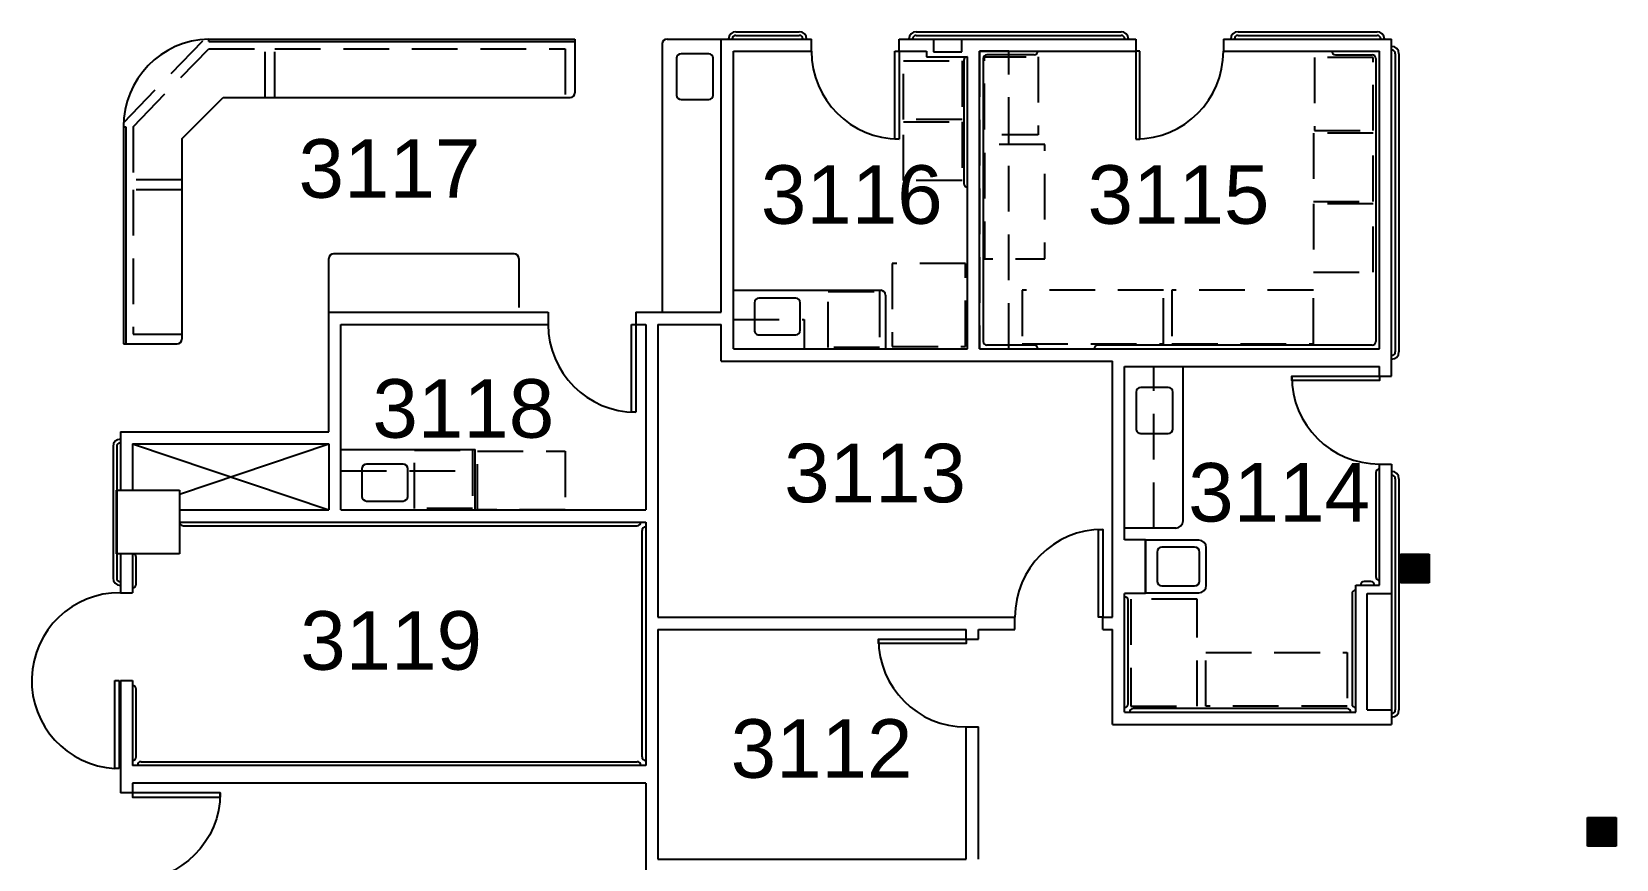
# Model space of a CAD drawing. Extents: x 338 to 7662, y 1527 to 4766.
# Drawn here: x 6483 to 7133, y 3908 to 4247 of the extents above; entities that cross this region are included whole.
import ezdxf

# ---------------------------------------------------------------- set-up
doc = ezdxf.new("R2010")
doc.units = 0
doc.header["$LTSCALE"] = 150
doc.header["$MEASUREMENT"] = 0
doc.linetypes.add('HIDDEN2', pattern=[0.1875, 0.125, -0.0625])
doc.layers.get('0').update_dxf_attribs({"linetype": 'CONTINUOUS'})
for name, color, linetype in [('A-ANNO-TX192', 4, 'CONTINUOUS'), ('A-COLS', 5, 'CONTINUOUS'), ('A-DOOR', 2, 'CONTINUOUS'), ('A-FLOR-CASE', 3, 'CONTINUOUS'), ('A-FLOR-CASE-UPPR', 3, 'HIDDEN2'), ('A-FLOR-HRAL', 1, 'CONTINUOUS'), ('A-FLOR-PFIX', 2, 'CONTINUOUS'), ('A-SHFT', 1, 'CONTINUOUS'), ('A-WALL-FULL', 6, 'CONTINUOUS'), ('X-EQPM', 2, 'CONTINUOUS'), ('X-MEDGAS', 5, 'CONTINUOUS')]:
    doc.layers.add(name, color=color, linetype=linetype)
doc.styles.add('ARIAL', font='arial.ttf')

# ---------------------------------------------------------------- blocks, each defined once
blk = doc.blocks.new('FIREPULL')
at = {"layer": 'X-MEDGAS'}
for p, q in [((-5.91, 0), (-5.91, 11.81)), ((-5.91, 11.81), (5.91, 11.81)), ((-5.9, 0), (-5.9, 11.81)), ((-5.87, 0), (-5.87, 11.81)), ((-5.84, 0), (-5.84, 11.81)), ((-5.81, 0), (-5.81, 11.81)), ((-5.78, 0), (-5.78, 11.81)), ((-5.75, 0), (-5.75, 11.81)), ((-5.72, 0), (-5.72, 11.81)), ((-5.69, 0), (-5.69, 11.81)), ((-5.65, 0), (-5.65, 11.81)), ((-5.62, 0), (-5.62, 11.81)), ((-5.59, 0), (-5.59, 11.81)), ((-5.56, 0), (-5.56, 11.81)), ((-5.53, 0), (-5.53, 11.81)), ((-5.5, 0), (-5.5, 11.81)), ((-5.47, 0), (-5.47, 11.81)), ((-5.44, 0), (-5.44, 11.81)), ((-5.4, 0), (-5.4, 11.81)), ((-5.37, 0), (-5.37, 11.81)), ((-5.34, 0), (-5.34, 11.81)), ((-5.31, 0), (-5.31, 11.81)), ((-5.28, 0), (-5.28, 11.81)), ((-5.25, 0), (-5.25, 11.81)), ((-5.22, 0), (-5.22, 11.81)), ((-5.19, 0), (-5.19, 11.81)), ((-5.15, 0), (-5.15, 11.81)), ((-5.12, 0), (-5.12, 11.81)), ((-5.09, 0), (-5.09, 11.81)), ((-5.06, 0), (-5.06, 11.81)), ((-5.03, 0), (-5.03, 11.81)), ((-5, 0), (-5, 11.81)), ((-4.97, 0), (-4.97, 11.81)), ((-4.94, 0), (-4.94, 11.81)), ((-4.9, 0), (-4.9, 11.81)), ((-4.87, 0), (-4.87, 11.81)), ((-4.84, 0), (-4.84, 11.81)), ((-4.81, 0), (-4.81, 11.81)), ((-4.78, 0), (-4.78, 11.81)), ((-4.75, 0), (-4.75, 11.81)), ((-4.72, 0), (-4.72, 11.81)), ((-4.69, 0), (-4.69, 11.81)), ((-4.65, 0), (-4.65, 11.81)), ((-4.62, 0), (-4.62, 11.81)), ((-4.59, 0), (-4.59, 11.81)), ((-4.56, 0), (-4.56, 11.81)), ((-4.53, 0), (-4.53, 11.81)), ((-4.5, 0), (-4.5, 11.81)), ((-4.47, 0), (-4.47, 11.81)), ((-4.44, 0), (-4.44, 11.81)), ((-4.4, 0), (-4.4, 11.81)), ((-4.37, 0), (-4.37, 11.81)), ((-4.34, 0), (-4.34, 11.81)), ((-4.31, 0), (-4.31, 11.81)), ((-4.28, 0), (-4.28, 11.81)), ((-4.25, 0), (-4.25, 11.81)), ((-4.22, 0), (-4.22, 11.81)), ((-4.19, 0), (-4.19, 11.81)), ((-4.15, 0), (-4.15, 11.81)), ((-4.12, 0), (-4.12, 11.81)), ((-4.09, 0), (-4.09, 11.81)), ((-4.06, 0), (-4.06, 11.81)), ((-4.03, 0), (-4.03, 11.81)), ((-4, 0), (-4, 11.81)), ((-3.97, 0), (-3.97, 11.81)), ((-3.94, 0), (-3.94, 11.81)), ((-3.9, 0), (-3.9, 11.81)), ((-3.87, 0), (-3.87, 11.81)), ((-3.84, 0), (-3.84, 11.81)), ((-3.81, 0), (-3.81, 11.81)), ((-3.78, 0), (-3.78, 11.81)), ((-3.75, 0), (-3.75, 11.81)), ((-3.72, 0), (-3.72, 11.81)), ((-3.69, 0), (-3.69, 11.81)), ((-3.65, 0), (-3.65, 11.81)), ((-3.62, 0), (-3.62, 11.81)), ((-3.59, 0), (-3.59, 11.81)), ((-3.56, 0), (-3.56, 11.81)), ((-3.53, 0), (-3.53, 11.81)), ((-3.5, 0), (-3.5, 11.81)), ((-3.47, 0), (-3.47, 11.81)), ((-3.44, 0), (-3.44, 11.81)), ((-3.4, 0), (-3.4, 11.81)), ((-3.37, 0), (-3.37, 11.81)), ((-3.34, 0), (-3.34, 11.81)), ((-3.31, 0), (-3.31, 11.81)), ((-3.28, 0), (-3.28, 11.81)), ((-3.25, 0), (-3.25, 11.81)), ((-3.22, 0), (-3.22, 11.81)), ((-3.19, 0), (-3.19, 11.81)), ((-3.15, 0), (-3.15, 11.81)), ((-3.12, 0), (-3.12, 11.81)), ((-3.09, 0), (-3.09, 11.81)), ((-3.06, 0), (-3.06, 11.81)), ((-3.03, 0), (-3.03, 11.81)), ((-3, 0), (-3, 11.81)), ((-2.97, 0), (-2.97, 11.81)), ((-2.94, 0), (-2.94, 11.81)), ((-2.9, 0), (-2.9, 11.81)), ((-2.87, 0), (-2.87, 11.81)), ((-2.84, 0), (-2.84, 11.81)), ((-2.81, 0), (-2.81, 11.81)), ((-2.78, 0), (-2.78, 11.81)), ((-2.75, 0), (-2.75, 11.81)), ((-2.72, 0), (-2.72, 11.81)), ((-2.69, 0), (-2.69, 11.81)), ((-2.65, 0), (-2.65, 11.81)), ((-2.62, 0), (-2.62, 11.81)), ((-2.59, 0), (-2.59, 11.81)), ((-2.56, 0), (-2.56, 11.81)), ((-2.53, 0), (-2.53, 11.81)), ((-2.5, 0), (-2.5, 11.81)), ((-2.47, 0), (-2.47, 11.81)), ((-2.44, 0), (-2.44, 11.81)), ((-2.4, 0), (-2.4, 11.81)), ((-2.37, 0), (-2.37, 11.81)), ((-2.34, 0), (-2.34, 11.81)), ((-2.31, 0), (-2.31, 11.81)), ((-2.28, 0), (-2.28, 11.81)), ((-2.25, 0), (-2.25, 11.81)), ((-2.22, 0), (-2.22, 11.81)), ((-2.19, 0), (-2.19, 11.81)), ((-2.15, 0), (-2.15, 11.81)), ((-2.12, 0), (-2.12, 11.81)), ((-2.09, 0), (-2.09, 11.81)), ((-2.06, 0), (-2.06, 11.81)), ((-2.03, 0), (-2.03, 11.81)), ((-2, 0), (-2, 11.81)), ((-1.97, 0), (-1.97, 11.81)), ((-1.94, 0), (-1.94, 11.81)), ((-1.9, 0), (-1.9, 11.81)), ((-1.87, 0), (-1.87, 11.81)), ((-1.84, 0), (-1.84, 11.81)), ((-1.81, 0), (-1.81, 11.81)), ((-1.78, 0), (-1.78, 11.81)), ((-1.75, 0), (-1.75, 11.81)), ((-1.72, 0), (-1.72, 11.81)), ((-1.69, 0), (-1.69, 11.81)), ((-1.65, 0), (-1.65, 11.81)), ((-1.62, 0), (-1.62, 11.81)), ((-1.59, 0), (-1.59, 11.81)), ((-1.56, 0), (-1.56, 11.81)), ((-1.53, 0), (-1.53, 11.81)), ((-1.5, 0), (-1.5, 11.81)), ((-1.47, 0), (-1.47, 11.81)), ((-1.44, 0), (-1.44, 11.81)), ((-1.4, 0), (-1.4, 11.81)), ((-1.37, 0), (-1.37, 11.81)), ((-1.34, 0), (-1.34, 11.81)), ((-1.31, 0), (-1.31, 11.81)), ((-1.28, 0), (-1.28, 11.81)), ((-1.25, 0), (-1.25, 11.81)), ((-1.22, 0), (-1.22, 11.81)), ((-1.19, 0), (-1.19, 11.81)), ((-1.15, 0), (-1.15, 11.81)), ((-1.12, 0), (-1.12, 11.81)), ((-1.09, 0), (-1.09, 11.81)), ((-1.06, 0), (-1.06, 11.81)), ((-1.03, 0), (-1.03, 11.81)), ((-1, 0), (-1, 11.81)), ((-0.97, 0), (-0.97, 11.81)), ((-0.94, 0), (-0.94, 11.81)), ((-0.9, 0), (-0.9, 11.81)), ((-0.87, 0), (-0.87, 11.81)), ((-0.84, 0), (-0.84, 11.81)), ((-0.81, 0), (-0.81, 11.81)), ((-0.78, 0), (-0.78, 11.81)), ((-0.75, 0), (-0.75, 11.81)), ((-0.72, 0), (-0.72, 11.81)), ((-0.69, 0), (-0.69, 11.81)), ((-0.65, 0), (-0.65, 11.81)), ((-0.62, 0), (-0.62, 11.81)), ((-0.59, 0), (-0.59, 11.81)), ((-0.56, 0), (-0.56, 11.81)), ((-0.53, 0), (-0.53, 11.81)), ((-0.5, 0), (-0.5, 11.81)), ((-0.47, 0), (-0.47, 11.81)), ((-0.44, 0), (-0.44, 11.81)), ((-0.4, 0), (-0.4, 11.81)), ((-0.37, 0), (-0.37, 11.81)), ((-0.34, 0), (-0.34, 11.81)), ((-0.31, 0), (-0.31, 11.81)), ((-0.28, 0), (-0.28, 11.81)), ((-0.25, 0), (-0.25, 11.81)), ((-0.22, 0), (-0.22, 11.81)), ((-0.19, 0), (-0.19, 11.81)), ((-0.15, 0), (-0.15, 11.81)), ((-0.12, 0), (-0.12, 11.81)), ((-0.09, 0), (-0.09, 11.81)), ((-0.06, 0), (-0.06, 11.81)), ((-0.03, 0), (-0.03, 11.81)), ((0, 0), (0, 11.81)), ((0.03, 0), (0.03, 11.81)), ((0.06, 0), (0.06, 11.81)), ((0.1, 0), (0.1, 11.81)), ((0.13, 0), (0.13, 11.81)), ((0.16, 0), (0.16, 11.81)), ((0.19, 0), (0.19, 11.81)), ((0.22, 0), (0.22, 11.81)), ((0.25, 0), (0.25, 11.81)), ((0.28, 0), (0.28, 11.81)), ((0.31, 0), (0.31, 11.81)), ((0.35, 0), (0.35, 11.81)), ((0.38, 0), (0.38, 11.81)), ((0.41, 0), (0.41, 11.81)), ((0.44, 0), (0.44, 11.81)), ((0.47, 0), (0.47, 11.81)), ((0.5, 0), (0.5, 11.81)), ((0.53, 0), (0.53, 11.81)), ((0.56, 0), (0.56, 11.81)), ((0.6, 0), (0.6, 11.81)), ((0.63, 0), (0.63, 11.81)), ((0.66, 0), (0.66, 11.81)), ((0.69, 0), (0.69, 11.81)), ((0.72, 0), (0.72, 11.81)), ((0.75, 0), (0.75, 11.81)), ((0.78, 0), (0.78, 11.81)), ((0.81, 0), (0.81, 11.81)), ((0.85, 0), (0.85, 11.81)), ((0.88, 0), (0.88, 11.81)), ((0.91, 0), (0.91, 11.81)), ((0.94, 0), (0.94, 11.81)), ((0.97, 0), (0.97, 11.81)), ((1, 0), (1, 11.81)), ((1.03, 0), (1.03, 11.81)), ((1.06, 0), (1.06, 11.81)), ((1.1, 0), (1.1, 11.81)), ((1.13, 0), (1.13, 11.81)), ((1.16, 0), (1.16, 11.81)), ((1.19, 0), (1.19, 11.81)), ((1.22, 0), (1.22, 11.81)), ((1.25, 0), (1.25, 11.81)), ((1.28, 0), (1.28, 11.81)), ((1.31, 0), (1.31, 11.81)), ((1.35, 0), (1.35, 11.81)), ((1.38, 0), (1.38, 11.81)), ((1.41, 0), (1.41, 11.81)), ((1.44, 0), (1.44, 11.81)), ((1.47, 0), (1.47, 11.81)), ((1.5, 0), (1.5, 11.81)), ((1.53, 0), (1.53, 11.81)), ((1.56, 0), (1.56, 11.81)), ((1.6, 0), (1.6, 11.81)), ((1.63, 0), (1.63, 11.81)), ((1.66, 0), (1.66, 11.81)), ((1.69, 0), (1.69, 11.81)), ((1.72, 0), (1.72, 11.81)), ((1.75, 0), (1.75, 11.81)), ((1.78, 0), (1.78, 11.81)), ((1.81, 0), (1.81, 11.81)), ((1.85, 0), (1.85, 11.81)), ((1.88, 0), (1.88, 11.81)), ((1.91, 0), (1.91, 11.81)), ((1.94, 0), (1.94, 11.81)), ((1.97, 0), (1.97, 11.81)), ((2, 0), (2, 11.81)), ((2.03, 0), (2.03, 11.81)), ((2.06, 0), (2.06, 11.81)), ((2.1, 0), (2.1, 11.81)), ((2.13, 0), (2.13, 11.81)), ((2.16, 0), (2.16, 11.81)), ((2.19, 0), (2.19, 11.81)), ((2.22, 0), (2.22, 11.81)), ((2.25, 0), (2.25, 11.81)), ((2.28, 0), (2.28, 11.81)), ((2.31, 0), (2.31, 11.81)), ((2.35, 0), (2.35, 11.81)), ((2.38, 0), (2.38, 11.81)), ((2.41, 0), (2.41, 11.81)), ((2.44, 0), (2.44, 11.81)), ((2.47, 0), (2.47, 11.81)), ((2.5, 0), (2.5, 11.81)), ((2.53, 0), (2.53, 11.81)), ((2.56, 0), (2.56, 11.81)), ((2.6, 0), (2.6, 11.81)), ((2.63, 0), (2.63, 11.81)), ((2.66, 0), (2.66, 11.81)), ((2.69, 0), (2.69, 11.81)), ((2.72, 0), (2.72, 11.81)), ((2.75, 0), (2.75, 11.81)), ((2.78, 0), (2.78, 11.81)), ((2.81, 0), (2.81, 11.81)), ((2.85, 0), (2.85, 11.81)), ((2.88, 0), (2.88, 11.81)), ((2.91, 0), (2.91, 11.81)), ((2.94, 0), (2.94, 11.81)), ((2.97, 0), (2.97, 11.81)), ((3, 0), (3, 11.81)), ((3.03, 0), (3.03, 11.81)), ((3.06, 0), (3.06, 11.81)), ((3.1, 0), (3.1, 11.81)), ((3.13, 0), (3.13, 11.81)), ((3.16, 0), (3.16, 11.81)), ((3.19, 0), (3.19, 11.81)), ((3.22, 0), (3.22, 11.81)), ((3.25, 0), (3.25, 11.81)), ((3.28, 0), (3.28, 11.81)), ((3.31, 0), (3.31, 11.81)), ((3.35, 0), (3.35, 11.81)), ((3.38, 0), (3.38, 11.81)), ((3.41, 0), (3.41, 11.81)), ((3.44, 0), (3.44, 11.81)), ((3.47, 0), (3.47, 11.81)), ((3.5, 0), (3.5, 11.81)), ((3.53, 0), (3.53, 11.81)), ((3.56, 0), (3.56, 11.81)), ((3.6, 0), (3.6, 11.81)), ((3.63, 0), (3.63, 11.81)), ((3.66, 0), (3.66, 11.81)), ((3.69, 0), (3.69, 11.81)), ((3.72, 0), (3.72, 11.81)), ((3.75, 0), (3.75, 11.81)), ((3.78, 0), (3.78, 11.81)), ((3.81, 0), (3.81, 11.81)), ((3.85, 0), (3.85, 11.81)), ((3.88, 0), (3.88, 11.81)), ((3.91, 0), (3.91, 11.81)), ((3.94, 0), (3.94, 11.81)), ((3.97, 0), (3.97, 11.81)), ((4, 0), (4, 11.81)), ((4.03, 0), (4.03, 11.81)), ((4.06, 0), (4.06, 11.81)), ((4.1, 0), (4.1, 11.81)), ((4.13, 0), (4.13, 11.81)), ((4.16, 0), (4.16, 11.81)), ((4.19, 0), (4.19, 11.81)), ((4.22, 0), (4.22, 11.81)), ((4.25, 0), (4.25, 11.81)), ((4.28, 0), (4.28, 11.81)), ((4.31, 0), (4.31, 11.81)), ((4.35, 0), (4.35, 11.81)), ((4.38, 0), (4.38, 11.81)), ((4.41, 0), (4.41, 11.81)), ((4.44, 0), (4.44, 11.81)), ((4.47, 0), (4.47, 11.81)), ((4.5, 0), (4.5, 11.81)), ((4.53, 0), (4.53, 11.81)), ((4.56, 0), (4.56, 11.81)), ((4.6, 0), (4.6, 11.81)), ((4.63, 0), (4.63, 11.81)), ((4.66, 0), (4.66, 11.81)), ((4.69, 0), (4.69, 11.81)), ((4.72, 0), (4.72, 11.81)), ((4.75, 0), (4.75, 11.81)), ((4.78, 0), (4.78, 11.81)), ((4.81, 0), (4.81, 11.81)), ((4.85, 0), (4.85, 11.81)), ((4.88, 0), (4.88, 11.81)), ((4.91, 0), (4.91, 11.81)), ((4.94, 0), (4.94, 11.81)), ((4.97, 0), (4.97, 11.81)), ((5, 0), (5, 11.81)), ((5.03, 0), (5.03, 11.81)), ((5.06, 0), (5.06, 11.81)), ((5.1, 0), (5.1, 11.81)), ((5.13, 0), (5.13, 11.81)), ((5.16, 0), (5.16, 11.81)), ((5.19, 0), (5.19, 11.81)), ((5.22, 0), (5.22, 11.81)), ((5.25, 0), (5.25, 11.81)), ((5.28, 0), (5.28, 11.81)), ((5.31, 0), (5.31, 11.81)), ((5.35, 0), (5.35, 11.81)), ((5.38, 0), (5.38, 11.81)), ((5.41, 0), (5.41, 11.81)), ((5.44, 0), (5.44, 11.81)), ((5.47, 0), (5.47, 11.81)), ((5.5, 0), (5.5, 11.81)), ((5.53, 0), (5.53, 11.81)), ((5.56, 0), (5.56, 11.81)), ((5.6, 0), (5.6, 11.81)), ((5.63, 0), (5.63, 11.81)), ((5.66, 0), (5.66, 11.81)), ((5.69, 0), (5.69, 11.81)), ((5.72, 0), (5.72, 11.81)), ((5.75, 0), (5.75, 11.81)), ((5.78, 0), (5.78, 11.81)), ((5.81, 0), (5.81, 11.81)), ((5.85, 0), (5.85, 11.81)), ((5.88, 0), (5.88, 11.81)), ((5.91, 11.81), (5.91, 0)), ((5.91, 0), (-5.91, 0))]:
    blk.add_line(p, q, dxfattribs=at)
blk = doc.blocks.new('DR')
blk.add_lwpolyline([(0, 0), (0, 0.049), (1, 0.049), (1, 0)], close=True)
blk.add_arc((0, 0), 1, 0, 90)
blk = doc.blocks.new('90-DOOR')
blk.add_blockref('DR', (0, 0))
blk = doc.blocks.new('ABH-3$0$SQSINK', base_point=(7666.5, 954))
for p, q in [((7659, 952.5), (7659, 943.5)), ((7672.5, 954), (7660.5, 954)), ((7674, 943.5), (7674, 952.5)), ((7660.5, 942), (7672.5, 942))]:
    blk.add_line(p, q)
for centre, start, end in [((7660.5, 952.5), 90, 180), ((7672.5, 952.5), 0, 90), ((7660.5, 943.5), 180, 270), ((7672.5, 943.5), 270, 0)]:
    blk.add_arc(centre, 1.5, start, end)

msp = doc.modelspace()

# ---------------------------------------------------------------- linework, layer by layer
at = {"layer": 'A-COLS'}
for p, q in [((6518, 4059), (6544, 4059)), ((6544, 4059), (6544, 4033)), ((6544, 4033), (6518, 4033))]:
    msp.add_line(p, q, dxfattribs=at)
at = {"layer": 'A-COLS', "linetype": 'Continuous'}
msp.add_line((6518, 4059), (6518, 4033), dxfattribs=at)
at = {"layer": 'A-DOOR'}
for p, q in [((6837.5, 4203), (6837.5, 4239)), ((6837.5, 4239), (6839.25, 4239)), ((6839.25, 4239), (6839.25, 4203)), ((6936.25, 4239), (6936.25, 4203)), ((6938, 4239), (6936.25, 4239)), ((6938, 4203), (6938, 4239)), ((6839.25, 4203), (6837.5, 4203)), ((6936.25, 4203), (6938, 4203)), ((6729.5, 4091), (6729.5, 4127)), ((6729.5, 4127), (6731.25, 4127)), ((6731.25, 4127), (6731.25, 4091)), ((7000.25, 4104), (7000.25, 4105.75)), ((7000.25, 4105.75), (7036.25, 4105.75)), ((7036.25, 4104), (7000.25, 4104)), ((7036.25, 4105.75), (7036.25, 4104)), ((6731.25, 4091), (6729.5, 4091)), ((6920.96, 4007), (6920.96, 4043)), ((6920.96, 4043), (6922.71, 4043)), ((6922.71, 4043), (6922.71, 4007)), ((6922.71, 4007), (6920.96, 4007)), ((6830.71, 3996.25), (6830.71, 3998)), ((6830.71, 3998), (6866.71, 3998)), ((6866.71, 3998), (6866.71, 3996.25)), ((6866.71, 3996.25), (6830.71, 3996.25)), ((6517.51, 3945), (6517.51, 3981)), ((6517.51, 3981), (6519.26, 3981)), ((6519.26, 3981), (6519.26, 3945)), ((6519.26, 3945), (6517.51, 3945))]:
    msp.add_line(p, q, dxfattribs=at)
for centre, radius, start, end in [((6839.25, 4239), 36, 180, 270), ((6936.25, 4239), 36, 270, 0), ((6731.25, 4127), 36, 180, 270), ((7036.25, 4105.75), 36, 180, 270), ((6922.71, 4007), 36, 90, 180), ((6519.42, 3980.98), 36.03, 89.44461, 266.97557), ((6866.71, 3998), 36, 180, 270)]:
    msp.add_arc(centre, radius, start, end, dxfattribs=at)
at = {"layer": 'A-FLOR-CASE', "linetype": 'HIDDEN2'}
for p, q in [((6521.04, 4209.66), (6554.21, 4243.9)), ((6525, 4208), (6556, 4240)), ((6556, 4240), (6579.12, 4240)), ((6579.12, 4220), (6579.12, 4240)), ((6583.12, 4220), (6583.12, 4240)), ((6583.12, 4240), (6702.25, 4240)), ((6702.25, 4240), (6702.25, 4220)), ((6884.25, 4239), (6872.25, 4239)), ((6872.25, 4239), (6872.25, 4117)), ((6884.25, 4117), (6884.25, 4239)), ((6525, 4208), (6525, 4186.22)), ((6545, 4186.22), (6525, 4186.22)), ((6545, 4182.22), (6525, 4182.22)), ((6525, 4182.22), (6525, 4123)), ((6872.25, 4117), (6884.25, 4117))]:
    msp.add_line(p, q, dxfattribs=at)
at = {"layer": 'A-FLOR-CASE'}
for p, q in [((6556, 4244), (6706.25, 4244)), ((6556, 4243), (6556, 4244)), ((6556, 4243), (6706.25, 4243)), ((6706.25, 4244), (6706.25, 4222)), ((6742, 4242), (6742, 4132)), ((6744, 4244), (6766.25, 4244)), ((6545, 4203.03), (6561.97, 4220)), ((6561.97, 4220), (6704.25, 4220)), ((6521, 4208), (6522, 4208)), ((6521, 4208), (6521, 4119)), ((6522, 4208), (6522, 4119)), ((6545, 4203.03), (6545, 4121)), ((6605.25, 4132), (6605.25, 4154)), ((6681.25, 4156), (6607.25, 4156)), ((6683.25, 4154), (6683.25, 4134)), ((6771.25, 4141), (6831.67, 4141)), ((6833.67, 4139), (6833.67, 4117)), ((6521, 4119), (6543, 4119)), ((6955.71, 4046.5), (6955.71, 4109.75)), ((6610.25, 4075.75), (6665.25, 4075.75)), ((6665.25, 4051), (6665.25, 4075.75)), ((6952.71, 4043.5), (6931.71, 4043.5))]:
    msp.add_line(p, q, dxfattribs=at)
at = {"layer": 'A-FLOR-CASE', "linetype": 'Continuous'}
msp.add_line((6525, 4123), (6545, 4123), dxfattribs=at)
at = {"layer": 'A-FLOR-CASE'}
for centre, radius, start, end in [((6557.02, 4207.99), 36.02, 91.63026, 179.9836), ((6744, 4242), 2, 90, 180), ((6704.25, 4222), 2, 270, 0), ((6607.25, 4154), 2, 90, 180), ((6681.25, 4154), 2, 0, 90), ((6831.67, 4139), 2, 0, 90), ((6543, 4121), 2, 270, 0), ((6952.71, 4046.5), 3, 270, 0)]:
    msp.add_arc(centre, radius, start, end, dxfattribs=at)
at = {"layer": 'A-FLOR-CASE-UPPR'}
for p, q in [((6771.25, 4129), (6800.25, 4129)), ((6800.25, 4129), (6800.25, 4117)), ((6943.71, 4043.5), (6943.71, 4109.75)), ((6943.71, 4043.5), (6931.71, 4043.5))]:
    msp.add_line(p, q, dxfattribs=at)
at = {"layer": 'A-FLOR-CASE-UPPR', "linetype": 'HIDDEN2'}
for p in [(6610.25, 4067), (6665.25, 4051)]:
    msp.add_line(p, (6665.25, 4067), dxfattribs=at)
at = {"layer": 'A-FLOR-HRAL'}
for p, q in [((6772.25, 4247), (6798.25, 4247)), ((6772.25, 4245.5), (6798.25, 4245.5)), ((6846.25, 4247), (6930.25, 4247)), ((6846.25, 4245.5), (6930.25, 4245.5)), ((6978.25, 4247), (7035.25, 4247)), ((6978.25, 4245.5), (7035.25, 4245.5)), ((6865.75, 4235.25), (6865.75, 4184.75)), ((6873.75, 4236), (6873.75, 4120)), ((6894.63, 4237.5), (6875.25, 4237.5)), ((7018.25, 4237.5), (7033.25, 4237.5)), ((7034.75, 4236), (7034.75, 4120)), ((7042.75, 4238), (7042.75, 4115.75)), ((7044.25, 4238), (7044.25, 4115.75)), ((6894.63, 4118.5), (6875.25, 4118.5)), ((7033.25, 4118.5), (6920.68, 4118.5)), ((6516.76, 4077), (6516.76, 4023)), ((6518.26, 4077), (6518.26, 4023)), ((7034.75, 4066.25), (7034.75, 4023.61)), ((7042.75, 4063.75), (7042.75, 3969)), ((7044.25, 4063.75), (7044.25, 3969)), ((6545.5, 4044.5), (6731.75, 4044.5)), ((6733.75, 3949.75), (6733.75, 4042.5)), ((6526.26, 4020.5), (6526.26, 4031.5)), ((7032.75, 4021.61), (7030, 4021.61)), ((6933.21, 3971.5), (6933.21, 4014)), ((7025, 4016.61), (7025, 3971.5)), ((6526.26, 3949.75), (6526.26, 3977.5)), ((7023, 3969.5), (6935.21, 3969.5)), ((6528.26, 3947.75), (6731.75, 3947.75))]:
    msp.add_line(p, q, dxfattribs=at)
for centre, radius, start, end in [((6772.25, 4244), 3, 90, 180), ((6772.25, 4244), 1.5, 90, 180), ((6798.25, 4244), 3, 0, 90), ((6798.25, 4244), 1.5, 0, 90), ((6846.25, 4244), 3, 90, 180), ((6846.25, 4244), 1.5, 90, 180), ((6930.25, 4244), 3, 0, 90), ((6930.25, 4244), 1.5, 0, 90), ((6978.25, 4244), 3, 90, 180), ((6978.25, 4244), 1.5, 90, 180), ((7035.25, 4244), 3, 0, 90), ((7035.25, 4244), 1.5, 0, 90), ((6894.63, 4239), 1.5, 270, 0), ((7018.25, 4239), 1.5, 180, 270), ((7041.25, 4238), 3, 0, 90), ((7041.25, 4238), 1.5, 0, 90), ((6867.25, 4235.25), 1.5, 90, 180), ((6875.25, 4236), 1.5, 90, 180), ((7033.25, 4236), 1.5, 0, 90), ((6867.25, 4184.75), 1.5, 180, 270), ((6875.25, 4120), 1.5, 180, 270), ((6894.63, 4117), 1.5, 0, 90), ((6920.68, 4117), 1.5, 90, 180), ((7033.25, 4120), 1.5, 270, 0), ((7041.25, 4115.75), 1.5, 270, 0), ((7041.25, 4115.75), 3, 270, 0), ((6519.76, 4077), 3, 90, 180), ((6519.76, 4077), 1.5, 90, 180), ((7036.25, 4066.25), 1.5, 90, 180), ((7041.25, 4063.75), 3, 0, 90), ((7041.25, 4063.75), 1.5, 0, 90), ((6545.5, 4046), 1.5, 180, 270), ((6731.75, 4046), 1.5, 270, 0), ((6735.25, 4042.5), 1.5, 90, 180), ((6524.76, 4031.5), 1.5, 360, 90), ((7036.25, 4023.61), 1.5, 180, 270), ((6519.76, 4023), 3, 180, 270), ((6519.76, 4023), 1.5, 180, 270), ((6524.76, 4020.5), 1.5, 270, 0), ((7026.5, 4016.61), 1.5, 90, 180), ((7030, 4020.11), 1.5, 90, 180), ((7032.75, 4020.11), 1.5, 0, 90), ((6931.91, 4013.96), 1.3, 1.73764, 98.65122), ((6524.76, 3977.5), 1.5, 360, 90), ((6931.71, 3971.5), 1.5, 270, 0), ((6935.21, 3968), 1.5, 90, 180), ((7023, 3968), 1.5, 0, 90), ((7026.5, 3971.5), 1.5, 180, 270), ((7041.25, 3969), 1.5, 270, 0), ((7041.25, 3969), 3, 270, 0), ((6524.76, 3949.75), 1.5, 270, 0), ((6528.26, 3946.25), 1.5, 90, 180), ((6731.75, 3946.25), 1.5, 0, 90), ((6735.25, 3949.75), 1.5, 180, 270)]:
    msp.add_arc(centre, radius, start, end, dxfattribs=at)
at = {"layer": 'A-FLOR-PFIX'}
for p, q in [((6962.21, 4038.5), (6940.21, 4038.5)), ((6940.21, 4038.5), (6940.21, 4017)), ((6945, 4033.71), (6945, 4021.79)), ((6960.42, 4035.71), (6947, 4035.71)), ((6962.42, 4021.79), (6962.42, 4033.71)), ((6965.21, 4020), (6965.21, 4035.5)), ((6947, 4019.79), (6960.42, 4019.79)), ((6940.21, 4017), (6962.21, 4017))]:
    msp.add_line(p, q, dxfattribs=at)
for centre, radius, start, end in [((6962.21, 4035.5), 3, 0, 90), ((6947, 4033.71), 2, 90, 180), ((6960.42, 4033.71), 2, 0, 90), ((6947, 4021.79), 2, 180, 270), ((6960.42, 4021.79), 2, 270, 0), ((6962.21, 4020), 3, 270, 0)]:
    msp.add_arc(centre, radius, start, end, dxfattribs=at)
at = {"layer": 'A-SHFT'}
for p, q in [((6524.76, 4078), (6605.25, 4051)), ((6544, 4057.45), (6605.25, 4078))]:
    msp.add_line(p, q, dxfattribs=at)
at = {"layer": 'A-WALL-FULL'}
for p, q in [((6766.25, 4244), (6803.25, 4244)), ((6766.25, 4132), (6766.25, 4244)), ((6771.25, 4117), (6771.25, 4239)), ((6771.25, 4239), (6803.25, 4239)), ((6803.25, 4239), (6803.25, 4244)), ((6839.25, 4239), (6839.25, 4244)), ((6839.25, 4244), (6936.25, 4244)), ((6839.25, 4239), (6850.38, 4239)), ((6850.38, 4239), (6850.38, 4236.75)), ((6853.38, 4244), (6853.38, 4238.78)), ((6853.38, 4238.78), (6864.88, 4238.78)), ((6864.88, 4238.78), (6864.88, 4244)), ((6872.25, 4117), (6872.25, 4239)), ((6872.25, 4239), (6936.25, 4239)), ((6936.25, 4244), (6936.25, 4239)), ((6972.25, 4244), (7041.25, 4244)), ((6972.25, 4244), (6972.25, 4239)), ((6972.25, 4239), (7036.25, 4239)), ((7036.25, 4117), (7036.25, 4239)), ((7041.25, 4105.75), (7041.25, 4244)), ((6850.38, 4236.75), (6867.25, 4236.75)), ((6867.25, 4117), (6867.25, 4236.75)), ((6605.25, 4132), (6695.25, 4132)), ((6605.25, 4083), (6605.25, 4132)), ((6695.25, 4132), (6695.25, 4127)), ((6731.25, 4132), (6731.25, 4127)), ((6731.25, 4132), (6766.25, 4132)), ((6610.25, 4127), (6695.25, 4127)), ((6610.25, 4051), (6610.25, 4127)), ((6731.25, 4127), (6735.25, 4127)), ((6735.25, 4127), (6735.25, 4051)), ((6740.25, 4127), (6740.25, 4007)), ((6740.25, 4127), (6766.25, 4127)), ((6766.25, 4112), (6766.25, 4127)), ((6771.25, 4117), (6867.25, 4117)), ((6872.25, 4117), (7036.25, 4117)), ((6766.25, 4112), (6926.71, 4112)), ((6926.71, 4007), (6926.71, 4112)), ((6931.71, 4109.75), (7036.25, 4109.75)), ((6931.71, 4038.75), (6931.71, 4109.75)), ((7036.25, 4105.75), (7036.25, 4109.75)), ((7036.25, 4105.75), (7041.25, 4105.75)), ((6519.76, 4083), (6605.25, 4083)), ((6519.76, 4083), (6519.76, 4059)), ((6524.76, 4078), (6605.25, 4078)), ((6524.76, 4078), (6524.76, 4059)), ((6605.25, 4078), (6605.25, 4051)), ((7036.25, 4020.11), (7036.25, 4069.75)), ((7036.25, 4069.75), (7041.25, 4069.75)), ((7041.25, 4069.75), (7041.25, 4016.67)), ((6544, 4051), (6605.25, 4051)), ((6610.25, 4051), (6735.25, 4051)), ((6544, 4046), (6735.25, 4046)), ((6735.25, 4046), (6735.25, 3946.25)), ((6940.21, 4038.75), (6931.71, 4038.75)), ((6940.21, 4016.75), (6940.21, 4038.75)), ((6519.76, 4033), (6519.76, 4017)), ((6524.76, 4033), (6524.76, 4017)), ((7026.5, 3968), (7026.5, 4020.11)), ((7026.5, 4020.11), (7036.25, 4020.11)), ((6519.76, 4017), (6524.76, 4017)), ((6931.71, 3968), (6931.71, 4016.75)), ((6940.21, 4016.75), (6931.71, 4016.75)), ((7031.25, 4016.67), (7041.26, 4016.67)), ((7031.25, 3969), (7031.25, 4016.67)), ((7041.25, 4016.67), (7041.25, 3969)), ((6740.25, 4007), (6886.71, 4007)), ((6886.71, 4002), (6886.71, 4007)), ((6922.71, 4007), (6926.71, 4007)), ((6922.71, 4002), (6922.71, 4007)), ((6740.25, 4002), (6740.25, 3907.75)), ((6740.25, 4002), (6866.71, 4002)), ((6866.71, 3998), (6866.71, 4002)), ((6866.71, 3998), (6871.71, 3998)), ((6871.71, 3998), (6871.71, 4002)), ((6871.71, 4002), (6886.71, 4002)), ((6922.71, 4002), (6926.71, 4002)), ((6926.71, 3963), (6926.71, 4002)), ((6519.76, 3981), (6524.76, 3981)), ((6519.76, 3981), (6519.76, 3935)), ((6524.76, 3981), (6524.76, 3946.25)), ((6931.71, 3968), (7026.5, 3968)), ((7031.25, 3969), (7041.25, 3969)), ((7041.25, 3969), (7041.25, 3963)), ((6866.71, 3962), (6871.71, 3962)), ((6866.71, 3907.75), (6866.71, 3962)), ((6871.71, 3907.75), (6871.71, 3962)), ((6926.71, 3963), (7041.25, 3963)), ((6735.25, 3946.25), (6524.76, 3946.25)), ((6524.76, 3935), (6519.76, 3935)), ((6735.25, 3939), (6524.76, 3939)), ((6524.76, 3939), (6524.76, 3935)), ((6735.25, 3939), (6735.25, 3802.25)), ((6740.25, 3907.75), (6866.71, 3907.75))]:
    msp.add_line(p, q, dxfattribs=at)
at = {"layer": 'X-EQPM', "linetype": 'HIDDEN2'}
for points in [[(6841.02, 4235), (6865.02, 4235), (6865.02, 4211), (6841.02, 4211)], [(7033.64, 4206.44), (7033.64, 4236.44), (7009.64, 4236.44), (7009.64, 4206.44)], [(6841.02, 4210), (6865.02, 4210), (6865.02, 4186), (6841.02, 4186)], [(7033.64, 4205.44), (7009.14, 4205.44), (7009.14, 4177.44), (7033.64, 4177.44)], [(7033.64, 4176.44), (7009.14, 4176.44), (7009.14, 4148.44), (7033.64, 4148.44)], [(6836.42, 4152), (6836.42, 4118), (6866.42, 4118), (6866.42, 4152)], [(6947.72, 4141), (6889.72, 4141), (6889.72, 4119), (6947.72, 4119)], [(7009.14, 4141), (6951.14, 4141), (6951.14, 4119), (7009.14, 4119)], [(6810.17, 4140.5), (6831.17, 4140.5), (6831.17, 4117.5), (6810.17, 4117.5)], [(6640.38, 4051.5), (6640.38, 4075.5), (6664.25, 4075.5), (6664.25, 4051.5)], [(6666.25, 4051), (6666.25, 4075), (6702.25, 4075), (6702.25, 4051)], [(6961.46, 4014.39), (6934.21, 4014.39), (6934.21, 3970.5), (6961.46, 3970.5)], [(7023, 3970.5), (6965, 3970.5), (6965, 3992.5), (7023, 3992.5)]]:
    msp.add_lwpolyline(points, close=True, dxfattribs=at)
at = {"layer": 'X-EQPM', "linetype": 'HIDDEN2', "flags": 128}
for points in [[(6896.25, 4236.73), (6896.25, 4204.73), (6874.25, 4204.73), (6874.25, 4236.73)], [(6898.97, 4200.72), (6874.25, 4200.72), (6874.25, 4153.83), (6898.97, 4153.83)]]:
    msp.add_lwpolyline(points, close=True, dxfattribs=at)

# ---------------------------------------------------------------- block references
at = {"layer": 'A-DOOR', "yscale": 36, "zscale": 36}
for p, xscale, rotation in [((7036.25, 4105.75), 36, 179.9999999999998), ((6922.71, 4007), 36, 90), ((6866.71, 3998), 36, 179.9999999999998), ((6524.76, 3935), -36, 179.9999999999998)]:
    msp.add_blockref('90-DOOR', p, dxfattribs=dict(at, xscale=xscale, rotation=rotation))
at = {"layer": 'A-FLOR-PFIX', "zscale": 1.004542089364489}
for p, xscale, yscale, rotation in [((6747.92, 4228.58), 1.255677611705778, 1.255677611705778, 90), ((6789.25, 4122.73), 1.255677611705323, 1.255677611705323, 180.0000000000414), ((6951.51, 4091.75), 1.255677611705778, 1.255677611705778, 270)]:
    msp.add_blockref('ABH-3$0$SQSINK', p, dxfattribs=dict(at, xscale=xscale, yscale=yscale, rotation=rotation))
at = {"layer": 'A-FLOR-PFIX', "xscale": 1.255677611705323, "yscale": 1.255677611705323, "zscale": 1.004542089364489}
msp.add_blockref('ABH-3$0$SQSINK', (6628.25, 4069.69), dxfattribs=at)
at = {"layer": 'X-MEDGAS'}
for p in [(7050.79, 4021.07), (7127.5, 3913.13)]:
    msp.add_blockref('FIREPULL', p, dxfattribs=at)

# ---------------------------------------------------------------- texts
at = {"layer": 'A-ANNO-TX192', "style": 'ARIAL'}
for s, p in [('3117', (6592.85, 4178.94)), ('3116', (6782.5, 4168.26)), ('3115', (6916.52, 4168.26)), ('3118', (6623.16, 4080.56)), ('3113', (6792.05, 4054.08)), ('3114', (6957.8, 4046.2)), ('3119', (6593.55, 3985.45)), ('3112', (6770.11, 3941.16))]:
    msp.add_text(s, height=24, dxfattribs=at).set_placement(p)

doc.saveas('drawing.dxf')
